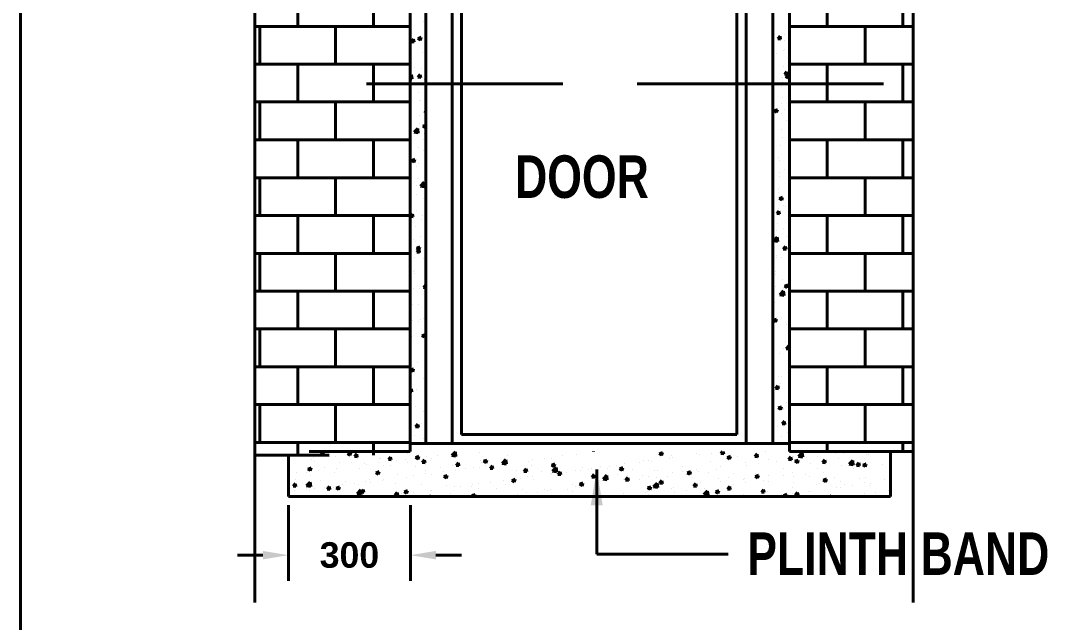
# Model space of a CAD drawing. Header units: metres. Extents: x 3616 to 3987, y 1122 to 1251.
# Drawn here: x 3680.61 to 3688.15, y 1214.44 to 1218.86 of the extents above; entities that cross this region are included whole.
import ezdxf

# ---------------------------------------------------------------- set-up
doc = ezdxf.new("R2010")
doc.units = ezdxf.units.M
doc.styles.add('t8', font='arialbd.ttf')

# ---------------------------------------------------------------- blocks, each defined once
blk = doc.blocks.new('RGHG')
at = {"color": 0, "lineweight": 40}
for p, q in [((286133.83, 37128.97), (286133.83, 37036.45)), ((286182.96, 37128.97), (286182.96, 37036.45)), ((286113.71, 37123.02), (286113.71, 37016.89)), ((286135.87, 37123.02), (286135.87, 37037.49)), ((286139.26, 37037.49), (286139.26, 37123.02)), ((286177.36, 37123.02), (286177.36, 37037.49)), ((286180.8, 37037.49), (286180.8, 37123.02)), ((286199, 37123.4), (286199, 37016.89)), ((286140.46, 37038.68), (286140.46, 37121.82)), ((286176.16, 37121.82), (286176.16, 37038.68)), ((286119.26, 37091.55), (286119.26, 37096.45)), ((286129.06, 37091.55), (286129.06, 37096.45)), ((286187.86, 37091.55), (286187.86, 37096.45)), ((286197.67, 37091.55), (286197.67, 37096.45)), ((286135.52, 37092.18), (286135.52, 37092.18)), ((286113.71, 37091.55), (286133.83, 37091.55)), ((286114.36, 37086.65), (286114.36, 37091.55)), ((286124.16, 37086.65), (286124.16, 37091.55)), ((286181.07, 37090.49), (286181.07, 37090.49)), ((286182.33, 37090.44), (286182.33, 37090.44)), ((286182.93, 37090.47), (286182.93, 37090.47)), ((286182.96, 37091.55), (286199, 37091.55)), ((286182.96, 37086.65), (286182.96, 37091.55)), ((286192.77, 37086.65), (286192.77, 37091.55)), ((286133.98, 37089.56), (286134.28, 37089.92)), ((286133.98, 37089.56), (286134.35, 37089.53)), ((286134.08, 37089.31), (286134.08, 37089.31)), ((286134.35, 37089.5), (286134.28, 37089.89)), ((286134.81, 37089.96), (286135.24, 37090.13)), ((286134.81, 37089.96), (286135.11, 37089.76)), ((286135.11, 37089.73), (286135.24, 37090.1)), ((286135.45, 37090.14), (286135.45, 37090.14)), ((286181.46, 37089.94), (286181.76, 37090.3)), ((286181.46, 37089.94), (286181.83, 37089.91)), ((286181.83, 37089.88), (286181.76, 37090.27)), ((286182.37, 37089.67), (286182.37, 37089.67)), ((286135.37, 37088.1), (286135.37, 37088.1)), ((286181.31, 37088.06), (286181.31, 37088.06)), ((286182.25, 37088.4), (286182.25, 37088.4)), ((286182.31, 37088.58), (286182.31, 37088.58)), ((286113.71, 37086.65), (286133.83, 37086.65)), ((286119.26, 37081.75), (286119.26, 37086.65)), ((286129.06, 37081.75), (286129.06, 37086.65)), ((286182.96, 37086.65), (286199, 37086.65)), ((286187.86, 37081.75), (286187.86, 37086.65)), ((286197.67, 37081.75), (286197.67, 37086.65)), ((286133.83, 37085.12), (286134, 37085.3)), ((286134.07, 37084.7), (286134, 37085.28)), ((286134.17, 37085.36), (286134.17, 37085.36)), ((286134.35, 37086.28), (286134.35, 37086.28)), ((286134.83, 37084.96), (286135.13, 37085.31)), ((286135.2, 37084.9), (286135.13, 37085.28)), ((286135.3, 37086.06), (286135.3, 37086.06)), ((286182.18, 37086.36), (286182.18, 37086.36)), ((286182.31, 37085.34), (286182.61, 37085.69)), ((286182.31, 37085.34), (286182.68, 37085.3)), ((286182.48, 37085.04), (286182.91, 37085.21)), ((286182.68, 37085.28), (286182.61, 37085.66)), ((286182.78, 37084.81), (286182.91, 37085.18)), ((286128.18, 37084.09), (286153.63, 37084.09)), ((286133.83, 37084.76), (286134.07, 37084.72)), ((286134.27, 37084.07), (286134.27, 37084.07)), ((286134.83, 37084.96), (286135.2, 37084.92)), ((286135.23, 37084.02), (286135.23, 37084.02)), ((286135.63, 37084.71), (286135.63, 37084.71)), ((286163.23, 37084.09), (286195.16, 37084.09)), ((286181.93, 37084.11), (286181.93, 37084.11)), ((286182.06, 37084.92), (286182.06, 37084.92)), ((286182.11, 37084.32), (286182.11, 37084.32)), ((286182.48, 37085.04), (286182.78, 37084.84)), ((286134.93, 37082.93), (286134.93, 37082.93)), ((286181.96, 37083.73), (286181.96, 37083.73)), ((286113.71, 37081.75), (286133.83, 37081.75)), ((286114.36, 37076.85), (286114.36, 37081.75)), ((286124.16, 37076.85), (286124.16, 37081.75)), ((286134.98, 37081.96), (286134.98, 37081.96)), ((286135.15, 37081.99), (286135.15, 37081.99)), ((286181.88, 37081.52), (286181.88, 37081.52)), ((286182.03, 37082.28), (286182.03, 37082.28)), ((286182.96, 37081.75), (286199, 37081.75)), ((286182.96, 37076.85), (286182.96, 37081.75)), ((286192.77, 37076.85), (286192.77, 37081.75)), ((286135.08, 37079.95), (286135.08, 37079.95)), ((286135.68, 37080.35), (286135.87, 37080.57)), ((286135.68, 37080.35), (286135.87, 37080.33)), ((286180.99, 37080.6), (286181.42, 37080.76)), ((286180.99, 37080.6), (286181.29, 37080.39)), ((286181.29, 37080.37), (286181.42, 37080.74)), ((286181.96, 37080.24), (286181.96, 37080.24)), ((286182.29, 37080.82), (286182.29, 37080.82)), ((286135.03, 37078.97), (286135.03, 37078.97)), ((286135.48, 37078.61), (286135.87, 37078.76)), ((286135.48, 37078.61), (286135.79, 37078.41)), ((286135.79, 37078.38), (286135.87, 37078.62)), ((286182.59, 37079.41), (286182.59, 37079.41)), ((286134.34, 37077.82), (286134.81, 37078.32)), ((286134.34, 37077.82), (286134.88, 37077.74)), ((286134.88, 37077.71), (286134.81, 37078.3)), ((286135, 37077.91), (286135, 37077.91)), ((286135.63, 37077.63), (286135.63, 37077.63)), ((286181.88, 37078.2), (286181.88, 37078.2)), ((286182.04, 37077.17), (286182.04, 37077.17)), ((286182.79, 37077.72), (286182.79, 37077.72)), ((286113.71, 37076.85), (286133.83, 37076.85)), ((286119.26, 37071.94), (286119.26, 37076.85)), ((286129.06, 37071.94), (286129.06, 37076.85)), ((286134.93, 37075.87), (286134.93, 37075.87)), ((286135.62, 37076.95), (286135.62, 37076.95)), ((286135.79, 37076.54), (286135.79, 37076.54)), ((286180.81, 37077.04), (286180.81, 37077.04)), ((286180.98, 37076.99), (286180.98, 37076.99)), ((286181.81, 37076.16), (286181.81, 37076.16)), ((286182.96, 37076.85), (286199, 37076.85)), ((286187.86, 37071.94), (286187.86, 37076.85)), ((286197.67, 37071.94), (286197.67, 37076.85)), ((286134.02, 37075.22), (286134.02, 37075.22)), ((286135.55, 37075.42), (286135.55, 37075.42)), ((286181.57, 37074.61), (286181.57, 37074.61)), ((286133.99, 37074.17), (286134.42, 37074.33)), ((286133.99, 37074.17), (286134.3, 37073.96)), ((286134.3, 37073.93), (286134.42, 37074.31)), ((286134.6, 37073.41), (286134.6, 37073.41)), ((286134.85, 37073.83), (286134.85, 37073.83)), ((286181.73, 37074.12), (286181.73, 37074.12)), ((286113.71, 37071.94), (286133.83, 37071.94)), ((286114.36, 37067.04), (286114.36, 37071.94)), ((286124.16, 37067.04), (286124.16, 37071.94)), ((286133.94, 37073), (286133.94, 37073)), ((286134.78, 37071.79), (286134.78, 37071.79)), ((286135.85, 37072.85), (286135.85, 37072.85)), ((286180.83, 37071.84), (286180.8, 37072.01)), ((286180.8, 37071.87), (286180.83, 37071.87)), ((286181.62, 37072.67), (286181.62, 37072.67)), ((286181.66, 37072.09), (286181.66, 37072.09)), ((286182.27, 37073.06), (286182.27, 37073.06)), ((286182.96, 37071.94), (286199, 37071.94)), ((286182.96, 37067.04), (286182.96, 37071.94)), ((286192.77, 37067.04), (286192.77, 37071.94)), ((286134.65, 37070.89), (286134.65, 37070.89)), ((286135.15, 37070.84), (286135.63, 37071.34)), ((286135.15, 37070.84), (286135.69, 37070.76)), ((286135.69, 37070.73), (286135.62, 37071.32)), ((286181.55, 37070.46), (286181.55, 37070.46)), ((286181.67, 37070.66), (286181.67, 37070.66)), ((286134.7, 37069.75), (286134.7, 37069.75)), ((286135.6, 37069.19), (286135.6, 37069.19)), ((286181.58, 37070.05), (286181.58, 37070.05)), ((286181.66, 37069.25), (286182.09, 37069.41)), ((286181.66, 37069.25), (286181.97, 37069.04)), ((286181.97, 37069.02), (286182.09, 37069.39)), ((286182.02, 37069.41), (286182.02, 37069.41)), ((286181.51, 37068.01), (286181.51, 37068.01)), ((286182.25, 37068.34), (286182.25, 37068.34)), ((286182.43, 37068.23), (286182.43, 37068.23)), ((286113.71, 37067.04), (286133.83, 37067.04)), ((286119.26, 37062.14), (286119.26, 37067.04)), ((286129.06, 37062.14), (286129.06, 37067.04)), ((286133.84, 37066.91), (286134.13, 37067.26)), ((286133.84, 37066.91), (286134.2, 37066.88)), ((286134.2, 37066.85), (286134.13, 37067.23)), ((286134.63, 37067.71), (286134.63, 37067.71)), ((286135.29, 37066.57), (286135.29, 37066.57)), ((286135.46, 37067.03), (286135.46, 37067.03)), ((286181.32, 37067.29), (286181.61, 37067.64)), ((286181.32, 37067.29), (286181.68, 37067.26)), ((286181.68, 37067.23), (286181.61, 37067.61)), ((286182.96, 37067.04), (286199, 37067.04)), ((286187.86, 37062.14), (286187.86, 37067.04)), ((286197.67, 37062.14), (286197.67, 37067.04)), ((286134.55, 37065.67), (286134.55, 37065.67)), ((286181.44, 37065.97), (286181.44, 37065.97)), ((286182.26, 37065.31), (286182.26, 37065.31)), ((286134.24, 37063.92), (286134.24, 37063.92)), ((286135.21, 37064.36), (286135.21, 37064.36)), ((286135.83, 37065.09), (286135.83, 37065.09)), ((286180.91, 37063.74), (286181.39, 37064.24)), ((286181.24, 37065.1), (286181.24, 37065.1)), ((286181.36, 37063.93), (286181.36, 37063.93)), ((286181.45, 37063.64), (286181.39, 37064.22)), ((286182.53, 37064.28), (286182.53, 37064.28)), ((286182.9, 37064.02), (286182.9, 37064.02)), ((286134.48, 37063.63), (286134.48, 37063.63)), ((286134.67, 37062.82), (286135.1, 37062.98)), ((286134.67, 37062.82), (286134.97, 37062.61)), ((286134.69, 37062.3), (286134.98, 37062.65)), ((286134.97, 37062.58), (286135.1, 37062.95)), ((286135.05, 37062.24), (286134.98, 37062.63)), ((286180.91, 37063.74), (286181.46, 37063.66)), ((286182.17, 37062.68), (286182.46, 37063.03)), ((286182.17, 37062.68), (286182.53, 37062.65)), ((286182.53, 37062.62), (286182.46, 37063.01)), ((286113.71, 37062.14), (286133.83, 37062.14)), ((286114.36, 37057.24), (286114.36, 37062.14)), ((286124.16, 37057.24), (286124.16, 37062.14)), ((286134.41, 37061.59), (286134.41, 37061.59)), ((286134.69, 37062.3), (286135.05, 37062.27)), ((286135.58, 37061.44), (286135.58, 37061.44)), ((286181.29, 37061.89), (286181.29, 37061.89)), ((286181.29, 37061.61), (286181.29, 37061.61)), ((286182, 37061.65), (286182, 37061.65)), ((286182.82, 37061.81), (286182.82, 37061.81)), ((286182.96, 37062.14), (286199, 37062.14)), ((286182.96, 37057.24), (286182.96, 37062.14)), ((286192.77, 37057.24), (286192.77, 37062.14)), ((286134.31, 37059.83), (286134.31, 37059.83)), ((286134.34, 37059.97), (286134.34, 37059.97)), ((286181.21, 37059.85), (286181.21, 37059.85)), ((286134.33, 37059.55), (286134.33, 37059.55)), ((286181.21, 37059.39), (286181.21, 37059.39)), ((286182.1, 37058.72), (286182.1, 37058.72)), ((286113.71, 37057.24), (286133.83, 37057.24)), ((286119.26, 37052.34), (286119.26, 37057.24)), ((286129.06, 37052.34), (286129.06, 37057.24)), ((286134.26, 37057.52), (286134.26, 37057.52)), ((286135.1, 37057.54), (286135.1, 37057.54)), ((286135.54, 37057.7), (286135.83, 37058.05)), ((286135.54, 37057.7), (286135.87, 37057.67)), ((286135.81, 37057.33), (286135.81, 37057.33)), ((286135.87, 37057.83), (286135.83, 37058.02)), ((286181.14, 37057.81), (286181.14, 37057.81)), ((286181.72, 37056.76), (286182.2, 37057.26)), ((286181.92, 37057.28), (286181.92, 37057.28)), ((286182.27, 37056.65), (286182.2, 37057.24)), ((286182.24, 37057.55), (286182.24, 37057.55)), ((286182.34, 37057.9), (286182.77, 37058.06)), ((286182.34, 37057.9), (286182.65, 37057.69)), ((286182.64, 37057.67), (286182.77, 37058.04)), ((286182.96, 37057.24), (286199, 37057.24)), ((286187.86, 37052.34), (286187.86, 37057.24)), ((286197.67, 37052.34), (286197.67, 37057.24)), ((286181.72, 37056.76), (286182.27, 37056.68)), ((286134.18, 37055.48), (286134.18, 37055.48)), ((286134.96, 37055.51), (286134.96, 37055.51)), ((286180.88, 37055.6), (286180.88, 37055.6)), ((286181.06, 37055.77), (286181.06, 37055.77)), ((286133.9, 37054.41), (286133.9, 37054.41)), ((286134.11, 37053.44), (286134.11, 37053.44)), ((286134.88, 37053.29), (286134.88, 37053.29)), ((286135.2, 37053.58), (286135.2, 37053.58)), ((286135.56, 37053.68), (286135.56, 37053.68)), ((286180.85, 37053.46), (286181.28, 37053.62)), ((286180.85, 37053.46), (286181.15, 37053.25)), ((286180.99, 37053.73), (286180.99, 37053.73)), ((286181.15, 37053.22), (286181.28, 37053.59)), ((286181.98, 37053.89), (286181.98, 37053.89)), ((286113.71, 37052.34), (286133.83, 37052.34)), ((286114.36, 37047.44), (286114.36, 37052.34)), ((286124.16, 37047.44), (286124.16, 37052.34)), ((286182.57, 37052.96), (286182.57, 37052.96)), ((286182.95, 37052.33), (286182.95, 37052.33)), ((286182.96, 37052.34), (286199, 37052.34)), ((286182.96, 37047.44), (286182.96, 37052.34)), ((286192.77, 37047.44), (286192.77, 37052.34)), ((286134.03, 37051.4), (286134.03, 37051.4)), ((286135.34, 37051.47), (286135.77, 37051.63)), ((286135.34, 37051.47), (286135.65, 37051.26)), ((286135.59, 37051.18), (286135.59, 37051.18)), ((286135.65, 37051.23), (286135.77, 37051.6)), ((286180.91, 37051.69), (286180.91, 37051.69)), ((286180.95, 37050.54), (286180.95, 37050.54)), ((286180.98, 37051.65), (286180.98, 37051.65)), ((286182.49, 37050.74), (286182.49, 37050.74)), ((286133.96, 37049.36), (286133.96, 37049.36)), ((286135.8, 37049.58), (286135.8, 37049.58)), ((286180.84, 37049.65), (286180.84, 37049.65)), ((286181.74, 37049.22), (286181.74, 37049.22)), ((286182.22, 37049.79), (286182.22, 37049.79)), ((286182.53, 37049.78), (286182.96, 37050.23)), ((286182.53, 37049.78), (286182.96, 37049.72)), ((286133.98, 37048.77), (286133.98, 37048.77)), ((286134.76, 37048.02), (286134.76, 37048.02)), ((286180.88, 37048.33), (286180.88, 37048.33)), ((286113.71, 37047.44), (286133.83, 37047.44)), ((286119.26, 37042.54), (286119.26, 37047.44)), ((286129.06, 37042.54), (286129.06, 37047.44)), ((286133.85, 37047.03), (286134.28, 37047.19)), ((286133.85, 37047.03), (286134.16, 37046.82)), ((286133.88, 37047.32), (286133.88, 37047.32)), ((286134.16, 37046.79), (286134.28, 37047.16)), ((286182.96, 37047.44), (286199, 37047.44)), ((286187.86, 37042.54), (286187.86, 37047.44)), ((286197.67, 37042.54), (286197.67, 37047.44)), ((286135.54, 37045.92), (286135.54, 37045.92)), ((286181.58, 37046.22), (286181.58, 37046.22)), ((286181.83, 37045.27), (286181.83, 37045.27)), ((286181.97, 37046.14), (286181.97, 37046.14)), ((286133.83, 37044.42), (286133.99, 37044.61)), ((286133.83, 37044.24), (286134.06, 37044.22)), ((286134.06, 37044.2), (286133.99, 37044.58)), ((286134.62, 37044.44), (286134.62, 37044.44)), ((286181.17, 37044.64), (286181.47, 37044.99)), ((286181.17, 37044.64), (286181.54, 37044.6)), ((286181.54, 37044.58), (286181.47, 37044.96)), ((286113.71, 37042.54), (286133.83, 37042.54)), ((286114.36, 37037.64), (286114.36, 37042.54)), ((286124.16, 37037.64), (286124.16, 37042.54)), ((286182.59, 37042.84), (286182.59, 37042.84)), ((286182.96, 37042.54), (286199, 37042.54)), ((286182.96, 37037.64), (286182.96, 37042.54)), ((286192.77, 37037.64), (286192.77, 37042.54)), ((286134.54, 37042.23), (286134.54, 37042.23)), ((286135.62, 37041.64), (286135.62, 37041.64)), ((286135.78, 37041.82), (286135.78, 37041.82)), ((286181.53, 37042.11), (286181.95, 37042.27)), ((286181.53, 37042.11), (286181.83, 37041.9)), ((286181.83, 37041.87), (286181.95, 37042.24)), ((286182.2, 37042.04), (286182.2, 37042.04)), ((286182.23, 37041.9), (286182.23, 37041.9)), ((286134.54, 37039.65), (286134.84, 37040)), ((286134.91, 37039.59), (286134.84, 37039.97)), ((286135.25, 37040.12), (286135.25, 37040.12)), ((286182.02, 37040.03), (286182.32, 37040.38)), ((286182.02, 37040.03), (286182.39, 37040)), ((286182.39, 37039.97), (286182.32, 37040.35)), ((286134.4, 37038.53), (286134.4, 37038.53)), ((286134.54, 37039.65), (286134.91, 37039.62)), ((286176.16, 37038.68), (286140.46, 37038.68)), ((286181.4, 37039.71), (286181.4, 37039.71)), ((286182.15, 37039.68), (286182.15, 37039.68)), ((286182.69, 37038.89), (286182.69, 37038.89)), ((286113.71, 37037.64), (286133.83, 37037.64)), ((286119.26, 37035.98), (286119.26, 37037.64)), ((286129.06, 37035.98), (286129.06, 37037.64)), ((286139.26, 37037.49), (286133.83, 37037.49)), ((286135.53, 37038.17), (286135.53, 37038.17)), ((286177.36, 37037.49), (286139.26, 37037.49)), ((286177.36, 37037.49), (286182.96, 37037.49)), ((286181.95, 37038.38), (286181.95, 37038.38)), ((286182.86, 37037.57), (286182.86, 37037.57)), ((286182.96, 37037.64), (286199, 37037.64)), ((286187.86, 37036.45), (286187.86, 37037.64)), ((286197.67, 37036.45), (286197.67, 37037.64)), ((286118.05, 37035.98), (286113.71, 37035.98)), ((286118.05, 37030.64), (286118.05, 37035.98)), ((286118.05, 37035.98), (286123.35, 37035.98)), ((286120.13, 37035.95), (286120.13, 37035.95)), ((286133.83, 37036.45), (286120.74, 37036.45)), ((286122.06, 37036.18), (286122.06, 37036.18)), ((286122.21, 37036.19), (286122.42, 37036.45)), ((286122.21, 37036.19), (286122.58, 37036.16)), ((286122.58, 37036.13), (286122.52, 37036.45)), ((286123.4, 37035.81), (286123.4, 37035.81)), ((286123.6, 37036.38), (286123.6, 37036.38)), ((286124.09, 37035.84), (286124.09, 37035.84)), ((286124.81, 37036.33), (286124.81, 37036.33)), ((286125.72, 37036.17), (286126.15, 37036.33)), ((286125.72, 37036.17), (286126.03, 37035.96)), ((286126.03, 37035.93), (286126.15, 37036.3)), ((286126.61, 37035.81), (286126.9, 37036.16)), ((286126.61, 37035.81), (286126.97, 37035.78)), ((286126.97, 37035.75), (286126.9, 37036.13)), ((286127.27, 37036.3), (286127.27, 37036.3)), ((286133.42, 37036.21), (286133.42, 37036.21)), ((286134.53, 37035.68), (286134.96, 37035.84)), ((286134.83, 37035.44), (286134.96, 37035.81)), ((286137.43, 37036), (286137.43, 37036)), ((286139.21, 37035.94), (286139.69, 37036.43)), ((286139.21, 37035.94), (286139.75, 37035.85)), ((286139.75, 37035.83), (286139.69, 37036.41)), ((286139.75, 37036.3), (286139.75, 37036.3)), ((286139.76, 37035.97), (286139.76, 37035.97)), ((286142.86, 37036.37), (286142.86, 37036.37)), ((286146.48, 37035.9), (286146.48, 37035.9)), ((286153.58, 37035.92), (286153.58, 37035.92)), ((286155.39, 37036.07), (286155.39, 37036.07)), ((286157.45, 37036.43), (286157.45, 37036.43)), ((286157.59, 37036.44), (286157.59, 37036.45)), ((286166.08, 37036.18), (286166.51, 37036.34)), ((286166.08, 37036.18), (286166.39, 37035.97)), ((286166.39, 37035.95), (286166.51, 37036.32)), ((286167.66, 37035.93), (286167.66, 37035.93)), ((286170.97, 37036.14), (286170.97, 37036.14)), ((286171.29, 37036.05), (286171.29, 37036.05)), ((286172.82, 37036.25), (286172.82, 37036.25)), ((286174.09, 37036.19), (286174.3, 37036.45)), ((286174.09, 37036.19), (286174.45, 37036.16)), ((286174.45, 37036.13), (286174.39, 37036.45)), ((286174.89, 37035.69), (286175.32, 37035.85)), ((286175.19, 37035.46), (286175.32, 37035.83)), ((286176.27, 37035.81), (286176.27, 37035.81)), ((286178.48, 37035.81), (286178.77, 37036.16)), ((286178.48, 37035.81), (286178.85, 37035.77)), ((286178.84, 37035.74), (286178.77, 37036.13)), ((286179.84, 37036.42), (286179.84, 37036.42)), ((286182.96, 37036.45), (286196.05, 37036.45)), ((286183.5, 37035.84), (286183.5, 37035.84)), ((286184.16, 37035.82), (286184.64, 37036.32)), ((286184.16, 37035.82), (286184.7, 37035.74)), ((286184.7, 37035.71), (286184.64, 37036.29)), ((286186.64, 37036.27), (286186.64, 37036.27)), ((286186.65, 37035.87), (286186.65, 37035.87)), ((286186.72, 37036.32), (286186.72, 37036.32)), ((286188.97, 37036.17), (286188.97, 37036.17)), ((286189.99, 37036.18), (286189.99, 37036.18)), ((286192.9, 37036.12), (286192.9, 37036.12)), ((286193.26, 37036.04), (286193.26, 37036.04)), ((286196.05, 37036.45), (286196.05, 37030.64)), ((286196.05, 37036.45), (286199, 37036.45)), ((286118.15, 37035.27), (286118.15, 37035.27)), ((286118.2, 37035.67), (286118.2, 37035.67)), ((286121, 37035.45), (286121, 37035.45)), ((286121.24, 37035.71), (286121.24, 37035.71)), ((286121.42, 37035.13), (286121.42, 37035.13)), ((286124.69, 37034.99), (286124.69, 37034.99)), ((286126.28, 37034.98), (286126.28, 37034.98)), ((286126.67, 37035.67), (286126.67, 37035.67)), ((286127.96, 37034.85), (286127.96, 37034.85)), ((286128.18, 37034.78), (286128.18, 37034.78)), ((286129.71, 37034.98), (286129.71, 37034.98)), ((286129.85, 37035.59), (286129.85, 37035.59)), ((286129.94, 37035.54), (286129.94, 37035.54)), ((286130.34, 37034.69), (286130.34, 37034.69)), ((286131, 37035.43), (286131.29, 37035.78)), ((286131, 37035.43), (286131.36, 37035.39)), ((286131.23, 37034.71), (286131.23, 37034.71)), ((286131.36, 37035.37), (286131.29, 37035.75)), ((286132.03, 37035.29), (286132.03, 37035.29)), ((286133.21, 37035.4), (286133.21, 37035.4)), ((286133.44, 37035.08), (286133.44, 37035.08)), ((286134.5, 37034.58), (286134.5, 37034.58)), ((286134.53, 37035.68), (286134.83, 37035.47)), ((286135.39, 37035.04), (286135.69, 37035.39)), ((286135.39, 37035.04), (286135.76, 37035.01)), ((286135.76, 37034.98), (286135.69, 37035.36)), ((286135.9, 37035.8), (286135.9, 37035.8)), ((286136.48, 37035.26), (286136.48, 37035.26)), ((286136.62, 37035.54), (286136.62, 37035.54)), ((286139.33, 37034.68), (286139.33, 37034.68)), ((286139.75, 37035.12), (286139.75, 37035.12)), ((286139.79, 37034.66), (286140.08, 37035.01)), ((286139.79, 37034.66), (286140.15, 37034.63)), ((286140.15, 37034.6), (286140.08, 37034.98)), ((286142.9, 37035.29), (286142.9, 37035.29)), ((286143.02, 37034.98), (286143.02, 37034.98)), ((286143.33, 37035.19), (286143.76, 37035.35)), ((286143.33, 37035.19), (286143.64, 37034.98)), ((286143.54, 37034.6), (286143.54, 37034.6)), ((286143.64, 37034.95), (286143.76, 37035.32)), ((286144.18, 37034.27), (286144.48, 37034.62)), ((286144.55, 37034.21), (286144.47, 37034.6)), ((286145.75, 37034.92), (286146.22, 37035.42)), ((286145.75, 37034.92), (286146.29, 37034.84)), ((286145.86, 37034.9), (286145.86, 37034.9)), ((286145.97, 37034.79), (286145.97, 37034.79)), ((286146.29, 37034.81), (286146.22, 37035.4)), ((286146.29, 37034.85), (286146.29, 37034.85)), ((286149.11, 37035.22), (286149.11, 37035.22)), ((286149.56, 37034.71), (286149.56, 37034.71)), ((286149.73, 37035.41), (286149.73, 37035.41)), ((286151.26, 37035.61), (286151.26, 37035.61)), ((286152.13, 37034.7), (286152.56, 37034.86)), ((286152.13, 37034.7), (286152.44, 37034.49)), ((286152.2, 37035.61), (286152.2, 37035.61)), ((286152.44, 37034.46), (286152.56, 37034.83)), ((286152.83, 37034.57), (286152.83, 37034.57)), ((286159.69, 37034.52), (286159.69, 37034.52)), ((286160.51, 37034.7), (286160.51, 37034.7)), ((286161.55, 37034.85), (286161.55, 37034.85)), ((286163.56, 37035.03), (286163.56, 37035.03)), ((286164.09, 37035.31), (286164.09, 37035.31)), ((286164.73, 37035.31), (286164.73, 37035.31)), ((286165.1, 37035.23), (286165.1, 37035.23)), ((286167.42, 37035.54), (286167.42, 37035.54)), ((286167.88, 37035.74), (286167.88, 37035.74)), ((286169.13, 37034.58), (286169.13, 37034.58)), ((286172.7, 37035.2), (286172.7, 37035.2)), ((286174.08, 37034.56), (286174.08, 37034.56)), ((286174.89, 37035.69), (286175.19, 37035.48)), ((286177.22, 37034.99), (286177.22, 37034.99)), ((286177.4, 37034.65), (286177.4, 37034.65)), ((286178.93, 37034.85), (286178.93, 37034.85)), ((286180.32, 37035.38), (286180.32, 37035.38)), ((286181.25, 37035.15), (286181.25, 37035.15)), ((286182.87, 37035.42), (286183.17, 37035.77)), ((286182.87, 37035.42), (286183.24, 37035.39)), ((286183.24, 37035.36), (286183.17, 37035.74)), ((286183.69, 37035.2), (286184.12, 37035.36)), ((286183.69, 37035.2), (286184, 37034.99)), ((286184, 37034.96), (286184.12, 37035.33)), ((286185.12, 37035.66), (286185.12, 37035.66)), ((286185.76, 37034.89), (286185.76, 37034.89)), ((286187.27, 37035.04), (286187.56, 37035.39)), ((286187.27, 37035.04), (286187.63, 37035)), ((286187.63, 37034.98), (286187.56, 37035.36)), ((286189.33, 37035.51), (286189.33, 37035.51)), ((286189.66, 37034.62), (286189.66, 37034.62)), ((286190.7, 37034.81), (286191.17, 37035.3)), ((286190.7, 37034.81), (286191.24, 37034.72)), ((286191.24, 37034.7), (286191.17, 37035.28)), ((286191.66, 37034.65), (286191.96, 37035)), ((286191.66, 37034.65), (286192.03, 37034.62)), ((286192.03, 37034.59), (286191.96, 37034.98)), ((286192.49, 37034.71), (286192.92, 37034.87)), ((286192.49, 37034.71), (286192.8, 37034.5)), ((286192.8, 37034.47), (286192.92, 37034.84)), ((286192.85, 37035.08), (286192.85, 37035.08)), ((286195.08, 37034.77), (286195.08, 37034.77)), ((286195.99, 37035.51), (286195.99, 37035.51)), ((286119.13, 37033.76), (286119.13, 37033.76)), ((286120.45, 37033.76), (286120.45, 37033.76)), ((286120.58, 37034.19), (286121.01, 37034.36)), ((286120.58, 37034.19), (286120.88, 37033.99)), ((286120.88, 37033.96), (286121.01, 37034.33)), ((286120.92, 37033.41), (286120.92, 37033.41)), ((286121.99, 37033.96), (286121.99, 37033.96)), ((286122.7, 37034.37), (286122.7, 37034.37)), ((286124.02, 37033.8), (286124.02, 37033.8)), ((286124.31, 37034.27), (286124.31, 37034.27)), ((286127.2, 37034.26), (286127.2, 37034.26)), ((286129.38, 37033.7), (286129.81, 37033.87)), ((286129.38, 37033.7), (286129.69, 37033.5)), ((286129.69, 37033.47), (286129.81, 37033.84)), ((286132.19, 37033.45), (286132.19, 37033.45)), ((286134.29, 37033.38), (286134.29, 37033.38)), ((286135.76, 37034.06), (286135.76, 37034.06)), ((286135.82, 37033.58), (286135.82, 37033.58)), ((286136.54, 37033.5), (286136.54, 37033.5)), ((286137.77, 37034.44), (286137.77, 37034.44)), ((286138.14, 37033.89), (286138.14, 37033.89)), ((286138.18, 37033.21), (286138.61, 37033.37)), ((286138.18, 37033.21), (286138.49, 37033)), ((286138.49, 37032.98), (286138.61, 37033.35)), ((286139.69, 37033.94), (286139.69, 37033.94)), ((286141.04, 37034.3), (286141.04, 37034.3)), ((286142.01, 37034.4), (286142.01, 37034.4)), ((286142.78, 37034.33), (286142.78, 37034.33)), ((286144.18, 37034.27), (286144.55, 37034.24)), ((286144.31, 37034.16), (286144.31, 37034.16)), ((286147.58, 37034.02), (286147.58, 37034.02)), ((286148.57, 37033.89), (286148.87, 37034.24)), ((286148.57, 37033.89), (286148.94, 37033.86)), ((286148.94, 37033.83), (286148.87, 37034.21)), ((286149.04, 37033.18), (286149.04, 37033.18)), ((286149.65, 37033.2), (286149.65, 37033.2)), ((286150.85, 37033.88), (286150.85, 37033.88)), ((286151.97, 37033.5), (286151.97, 37033.5)), ((286152.13, 37033.57), (286152.13, 37033.57)), ((286152.28, 37033.91), (286152.76, 37034.41)), ((286152.28, 37033.91), (286152.83, 37033.82)), ((286152.83, 37033.8), (286152.76, 37034.38)), ((286152.97, 37033.5), (286153.26, 37033.86)), ((286152.97, 37033.5), (286153.33, 37033.47)), ((286153.33, 37033.44), (286153.26, 37033.83)), ((286153.37, 37033.48), (286153.37, 37033.48)), ((286154.12, 37033.75), (286154.12, 37033.75)), ((286155.31, 37034.03), (286155.31, 37034.03)), ((286155.84, 37034.01), (286155.84, 37034.01)), ((286156.1, 37034.43), (286156.1, 37034.43)), ((286156.94, 37034.09), (286156.94, 37034.09)), ((286157.36, 37033.12), (286157.66, 37033.47)), ((286157.37, 37034.22), (286157.37, 37034.22)), ((286157.39, 37033.61), (286157.39, 37033.61)), ((286157.73, 37033.06), (286157.66, 37033.44)), ((286158, 37034.12), (286158, 37023.14)), ((286158.46, 37034.46), (286158.46, 37034.46)), ((286158.82, 37032.89), (286159.3, 37033.39)), ((286159.37, 37032.79), (286159.3, 37033.37)), ((286159.37, 37034.29), (286159.37, 37034.29)), ((286160.66, 37033.47), (286160.66, 37033.47)), ((286160.94, 37034.2), (286161.37, 37034.37)), ((286160.94, 37034.2), (286161.24, 37034)), ((286161.24, 37033.97), (286161.37, 37034.34)), ((286161.98, 37033.36), (286161.98, 37033.36)), ((286162.64, 37034.15), (286162.64, 37034.15)), ((286163.93, 37033.33), (286163.93, 37033.33)), ((286164.66, 37033.27), (286164.66, 37033.27)), ((286165.55, 37033.97), (286165.55, 37033.97)), ((286165.91, 37034.02), (286165.91, 37034.02)), ((286167.2, 37033.19), (286167.2, 37033.19)), ((286167.8, 37033.71), (286167.8, 37033.71)), ((286169.18, 37033.88), (286169.18, 37033.88)), ((286169.67, 37033.63), (286169.67, 37033.63)), ((286169.74, 37033.71), (286170.17, 37033.88)), ((286169.74, 37033.71), (286170.05, 37033.51)), ((286170.05, 37033.48), (286170.17, 37033.85)), ((286170.9, 37034.1), (286170.9, 37034.1)), ((286171.21, 37033.83), (286171.21, 37033.83)), ((286172.45, 37033.74), (286172.45, 37033.74)), ((286173.53, 37034.14), (286173.53, 37034.14)), ((286175.72, 37033.6), (286175.72, 37033.6)), ((286178.54, 37033.22), (286178.97, 37033.39)), ((286178.54, 37033.22), (286178.85, 37033.02)), ((286178.61, 37033.67), (286178.61, 37033.67)), ((286178.85, 37032.99), (286178.97, 37033.36)), ((286178.99, 37033.46), (286178.99, 37033.46)), ((286180.24, 37033.34), (286180.24, 37033.34)), ((286182.18, 37034.28), (286182.18, 37034.28)), ((286182.26, 37033.33), (286182.26, 37033.33)), ((286183.43, 37033.8), (286183.43, 37033.8)), ((286183.51, 37033.25), (286183.51, 37033.25)), ((286185.04, 37033.45), (286185.04, 37033.45)), ((286185.53, 37033.19), (286185.53, 37033.19)), ((286186.57, 37034.23), (286186.57, 37034.23)), ((286187.36, 37033.76), (286187.36, 37033.76)), ((286191.23, 37034.26), (286191.23, 37034.26)), ((286192.76, 37034.47), (286192.76, 37034.47)), ((286195.92, 37033.48), (286195.92, 37033.48)), ((286118.67, 37031.97), (286118.96, 37032.32)), ((286118.67, 37031.97), (286119.03, 37031.94)), ((286118.91, 37032.84), (286118.91, 37032.84)), ((286119.03, 37031.91), (286118.96, 37032.29)), ((286120.41, 37032), (286120.89, 37032.49)), ((286120.41, 37032), (286120.95, 37031.91)), ((286120.95, 37031.89), (286120.88, 37032.47)), ((286122.18, 37032.7), (286122.18, 37032.7)), ((286122.7, 37031.85), (286122.7, 37031.85)), ((286123.06, 37031.59), (286123.36, 37031.94)), ((286123.43, 37031.53), (286123.36, 37031.91)), ((286124.23, 37031.72), (286124.66, 37031.89)), ((286124.54, 37031.49), (286124.66, 37031.86)), ((286125.04, 37032.22), (286125.04, 37032.22)), ((286125.45, 37032.56), (286125.45, 37032.56)), ((286126.56, 37032.36), (286126.56, 37032.36)), ((286127.12, 37032.22), (286127.12, 37032.22)), ((286128.1, 37032.56), (286128.1, 37032.56)), ((286128.62, 37032.84), (286128.62, 37032.84)), ((286128.72, 37032.42), (286128.72, 37032.42)), ((286130.27, 37032.65), (286130.27, 37032.65)), ((286130.42, 37032.87), (286130.42, 37032.87)), ((286131.99, 37032.28), (286131.99, 37032.28)), ((286133.36, 37033.05), (286133.36, 37033.05)), ((286135.26, 37032.15), (286135.26, 37032.15)), ((286138.53, 37032.01), (286138.53, 37032.01)), ((286139.62, 37031.9), (286139.62, 37031.9)), ((286140.4, 37031.98), (286140.4, 37031.98)), ((286141.8, 37031.87), (286141.8, 37031.87)), ((286141.93, 37032.18), (286141.93, 37032.18)), ((286142.71, 37032.29), (286142.71, 37032.29)), ((286144.25, 37032.49), (286144.25, 37032.49)), ((286145.89, 37032.75), (286145.89, 37032.75)), ((286146.22, 37032.25), (286146.22, 37032.25)), ((286146.99, 37032.72), (286147.42, 37032.88)), ((286146.99, 37032.72), (286147.29, 37032.51)), ((286147.29, 37032.49), (286147.42, 37032.86)), ((286148.12, 37033), (286148.12, 37033)), ((286149.8, 37032.86), (286149.8, 37032.86)), ((286154.84, 37032.13), (286154.84, 37032.13)), ((286155.24, 37031.99), (286155.24, 37031.99)), ((286155.79, 37032.23), (286156.22, 37032.39)), ((286155.79, 37032.23), (286156.1, 37032.02)), ((286156.1, 37031.99), (286156.22, 37032.36)), ((286157.36, 37033.12), (286157.73, 37033.09)), ((286158.08, 37032.1), (286158.08, 37032.1)), ((286158.38, 37032.42), (286158.38, 37032.42)), ((286158.41, 37032.74), (286158.41, 37032.74)), ((286158.82, 37032.89), (286159.37, 37032.81)), ((286161.48, 37032.81), (286161.48, 37032.81)), ((286161.75, 37032.74), (286162.05, 37033.09)), ((286161.75, 37032.74), (286162.12, 37032.7)), ((286161.95, 37032.61), (286161.95, 37032.61)), ((286162.12, 37032.67), (286162.05, 37033.06)), ((286163.49, 37032.82), (286163.49, 37032.82)), ((286164.59, 37031.74), (286165.02, 37031.9)), ((286164.9, 37031.5), (286165.02, 37031.87)), ((286165.36, 37031.88), (286165.84, 37032.38)), ((286165.36, 37031.88), (286165.9, 37031.8)), ((286165.8, 37033.12), (286165.8, 37033.12)), ((286165.9, 37031.77), (286165.84, 37032.35)), ((286166.15, 37032.35), (286166.44, 37032.7)), ((286166.15, 37032.35), (286166.51, 37032.32)), ((286166.51, 37032.29), (286166.44, 37032.67)), ((286167.89, 37031.83), (286167.89, 37031.83)), ((286170.47, 37033.06), (286170.47, 37033.06)), ((286170.54, 37031.97), (286170.84, 37032.32)), ((286170.54, 37031.97), (286170.91, 37031.93)), ((286170.82, 37032.06), (286170.82, 37032.06)), ((286170.91, 37031.91), (286170.84, 37032.29)), ((286171.47, 37032.44), (286171.47, 37032.44)), ((286173.74, 37032.92), (286173.74, 37032.92)), ((286174, 37032.52), (286174, 37032.52)), ((286174.94, 37031.58), (286175.23, 37031.93)), ((286175.04, 37033.05), (286175.04, 37033.05)), ((286175.3, 37031.52), (286175.23, 37031.91)), ((286175.78, 37032.23), (286175.78, 37032.23)), ((286177.01, 37032.78), (286177.01, 37032.78)), ((286177.15, 37032.95), (286177.15, 37032.95)), ((286177.32, 37032.43), (286177.32, 37032.43)), ((286179.64, 37032.74), (286179.64, 37032.74)), ((286180.28, 37032.64), (286180.28, 37032.64)), ((286183.55, 37032.5), (286183.55, 37032.5)), ((286186.5, 37032.19), (286186.5, 37032.19)), ((286186.82, 37032.37), (286186.82, 37032.37)), ((286187.35, 37032.73), (286187.78, 37032.9)), ((286187.35, 37032.73), (286187.65, 37032.53)), ((286187.65, 37032.5), (286187.78, 37032.87)), ((286188.8, 37033.05), (286188.8, 37033.05)), ((286189.07, 37031.85), (286189.07, 37031.85)), ((286189.59, 37032.58), (286189.59, 37032.58)), ((286189.62, 37031.85), (286189.62, 37031.85)), ((286190.09, 37032.23), (286190.09, 37032.23)), ((286191.15, 37032.05), (286191.15, 37032.05)), ((286192.07, 37032.91), (286192.07, 37032.91)), ((286192.65, 37032.46), (286192.65, 37032.46)), ((286192.77, 37033.04), (286192.77, 37033.04)), ((286193.36, 37032.09), (286193.36, 37032.09)), ((286193.47, 37032.36), (286193.47, 37032.36)), ((286195.34, 37032.77), (286195.34, 37032.77)), ((286196.05, 37030.64), (286118.05, 37030.64)), ((286118.84, 37031.35), (286118.84, 37031.35)), ((286120.38, 37031.55), (286120.38, 37031.55)), ((286120.85, 37031.37), (286120.85, 37031.37)), ((286121.47, 37031.61), (286121.47, 37031.61)), ((286123.06, 37031.59), (286123.43, 37031.56)), ((286123.94, 37031.76), (286123.94, 37031.76)), ((286124.23, 37031.72), (286124.54, 37031.52)), ((286126.95, 37030.98), (286127.42, 37031.48)), ((286126.95, 37030.98), (286127.49, 37030.9)), ((286127.49, 37030.88), (286127.42, 37031.46)), ((286127.46, 37031.2), (286127.75, 37031.55)), ((286127.46, 37031.2), (286127.82, 37031.17)), ((286127.82, 37031.14), (286127.75, 37031.53)), ((286131.85, 37030.82), (286132.14, 37031.17)), ((286131.85, 37030.82), (286132.21, 37030.79)), ((286132.21, 37030.76), (286132.14, 37031.14)), ((286132.67, 37030.96), (286132.67, 37030.96)), ((286133.04, 37031.23), (286133.47, 37031.4)), ((286133.04, 37031.23), (286133.34, 37031.03)), ((286133.29, 37031.01), (286133.29, 37031.01)), ((286133.34, 37031), (286133.47, 37031.37)), ((286134.21, 37031.17), (286134.21, 37031.17)), ((286136.42, 37030.64), (286136.54, 37030.79)), ((286136.47, 37031.47), (286136.47, 37031.47)), ((286136.53, 37031.47), (286136.53, 37031.47)), ((286136.56, 37030.64), (286136.54, 37030.76)), ((286139.08, 37031.02), (286139.08, 37031.02)), ((286141.84, 37030.74), (286142.27, 37030.91)), ((286141.84, 37030.74), (286141.99, 37030.64)), ((286142.19, 37030.64), (286142.27, 37030.88)), ((286142.65, 37031.64), (286142.65, 37031.64)), ((286145.07, 37031.73), (286145.07, 37031.73)), ((286145.82, 37030.71), (286145.82, 37030.71)), ((286147.69, 37030.9), (286147.69, 37030.9)), ((286148.04, 37030.78), (286148.04, 37030.78)), ((286148.34, 37031.59), (286148.34, 37031.59)), ((286148.96, 37031.14), (286148.96, 37031.14)), ((286150.36, 37031.09), (286150.36, 37031.09)), ((286151.26, 37031.52), (286151.26, 37031.52)), ((286151.61, 37031.46), (286151.61, 37031.46)), ((286152.06, 37031.53), (286152.06, 37031.53)), ((286154.23, 37031.6), (286154.23, 37031.6)), ((286154.88, 37031.32), (286154.88, 37031.32)), ((286155.76, 37031.8), (286155.76, 37031.8)), ((286158.15, 37031.18), (286158.15, 37031.18)), ((286161.4, 37030.78), (286161.4, 37030.78)), ((286161.42, 37031.04), (286161.42, 37031.04)), ((286164.19, 37030.71), (286164.19, 37030.71)), ((286164.32, 37031.21), (286164.32, 37031.21)), ((286164.58, 37031.24), (286164.58, 37031.24)), ((286164.59, 37031.74), (286164.9, 37031.53)), ((286164.69, 37030.9), (286164.69, 37030.9)), ((286167.73, 37031.67), (286167.73, 37031.67)), ((286167.96, 37030.76), (286167.96, 37030.76)), ((286168.06, 37031.21), (286168.06, 37031.21)), ((286169.6, 37031.42), (286169.6, 37031.42)), ((286171.9, 37030.87), (286172.37, 37031.36)), ((286171.9, 37030.87), (286172.44, 37030.78)), ((286171.92, 37031.72), (286171.92, 37031.72)), ((286172.44, 37030.76), (286172.37, 37031.34)), ((286173.4, 37031.25), (286173.83, 37031.41)), ((286173.4, 37031.25), (286173.7, 37031.04)), ((286173.7, 37031.01), (286173.83, 37031.38)), ((286174.94, 37031.58), (286175.3, 37031.55)), ((286177.07, 37030.91), (286177.07, 37030.91)), ((286179.33, 37031.2), (286179.62, 37031.55)), ((286179.33, 37031.2), (286179.7, 37031.17)), ((286179.69, 37031.14), (286179.62, 37031.52)), ((286180.17, 37031.3), (286180.17, 37031.3)), ((286181.89, 37030.83), (286181.89, 37030.83)), ((286182.2, 37030.76), (286182.63, 37030.92)), ((286182.2, 37030.76), (286182.37, 37030.64)), ((286182.55, 37030.64), (286182.63, 37030.89)), ((286183.35, 37031.76), (286183.35, 37031.76)), ((286183.43, 37031.03), (286183.43, 37031.03)), ((286183.72, 37030.81), (286184.02, 37031.17)), ((286183.72, 37030.81), (286184.09, 37030.78)), ((286184.09, 37030.75), (286184.02, 37031.14)), ((286185.5, 37031.24), (286185.5, 37031.24)), ((286185.75, 37031.34), (286185.75, 37031.34)), ((286188.3, 37030.64), (286188.41, 37030.78)), ((286188.43, 37030.64), (286188.41, 37030.75)), ((286192.7, 37031), (286192.7, 37031)), ((286194.11, 37031.12), (286194.11, 37031.12)), ((286195.84, 37031.44), (286195.84, 37031.44)), ((286118.05, 37029.49), (286118.05, 37019.72)), ((286133.86, 37029.49), (286133.86, 37019.72)), ((286114.74, 37023.03), (286111.44, 37023.03)), ((286137.17, 37023.03), (286140.48, 37023.03)), ((286158, 37023.14), (286175.05, 37023.14))]:
    blk.add_line(p, q, dxfattribs=at)
at = {"color": 0, "linetype": 'ByBlock', "lineweight": 40}
blk.add_lwpolyline([(286083.35, 36993.59), (286517.28, 36993.59), (286517.28, 37331.41), (286083.35, 37331.41)], close=True, dxfattribs=at)
at = {"color": 0, "lineweight": 40}
for points in [[(286157.23, 37029.49), (286158, 37034.12), (286158.78, 37029.49)], [(286114.74, 37023.58), (286114.74, 37022.48), (286118.05, 37023.03)], [(286137.17, 37023.58), (286137.17, 37022.48), (286133.86, 37023.03)]]:
    blk.add_solid(points, dxfattribs=at)
at = {"color": 0, "linetype": 'Continuous', "lineweight": 40, "style": 't8', "width": 0.75}
for s, height, p in [('DOOR', 5.513, (286147.42, 37069.32)), ('PLINTH BAND', 5.5131, (286177.5, 37020.47))]:
    blk.add_text(s, height=height, dxfattribs=at).set_placement(p)
at = {"color": 0, "lineweight": 40, "insert": (286125.96, 37023.03), "char_height": 3.308, "attachment_point": 5, "style": 't8'}
blk.add_mtext('\\A1;300', dxfattribs=at)

msp = doc.modelspace()

# ---------------------------------------------------------------- block references
at = {"xscale": 0.0565868657485466, "yscale": 0.0565868657485466, "zscale": 0.0565868657485466}
msp.add_blockref('RGHG', (-12507.94833, -880.07924), dxfattribs=at)

doc.saveas('drawing.dxf')
